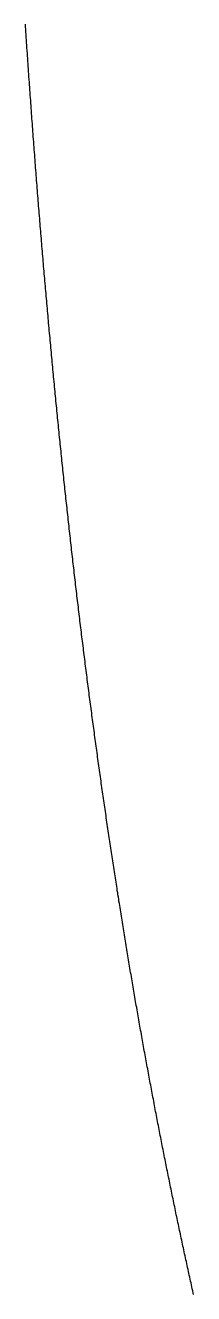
# Model space of a CAD drawing. Header units: millimetres. Extents: x 88 to 97873, y 32 to 55088.
# Drawn here: x 47980.3 to 47981.14, y 5164.41 to 5170.74 of the extents above; entities that cross this region are included whole.
import ezdxf

# ---------------------------------------------------------------- set-up
doc = ezdxf.new("R2010")
doc.units = ezdxf.units.MM
doc.header["$LTSCALE"] = 0.3

msp = doc.modelspace()

# ---------------------------------------------------------------- linework, layer by layer
for p, q in [((47980.3015, 5170.7363), (47980.3006, 5170.7496)), ((47980.3024, 5170.723), (47980.3015, 5170.7363)), ((47980.3033, 5170.7098), (47980.3024, 5170.723)), ((47980.3042, 5170.6965), (47980.3033, 5170.7098)), ((47980.3051, 5170.6833), (47980.3042, 5170.6965)), ((47980.306, 5170.67), (47980.3051, 5170.6833)), ((47980.3069, 5170.6568), (47980.306, 5170.67)), ((47980.3077, 5170.6436), (47980.3069, 5170.6568)), ((47980.3086, 5170.6304), (47980.3077, 5170.6436)), ((47980.3095, 5170.6172), (47980.3086, 5170.6304)), ((47980.3104, 5170.604), (47980.3095, 5170.6172)), ((47980.3113, 5170.5909), (47980.3104, 5170.604)), ((47980.3122, 5170.5777), (47980.3113, 5170.5909)), ((47980.3131, 5170.5645), (47980.3122, 5170.5777)), ((47980.3141, 5170.5514), (47980.3131, 5170.5645)), ((47980.315, 5170.5383), (47980.3141, 5170.5514)), ((47980.3159, 5170.5251), (47980.315, 5170.5383)), ((47980.3168, 5170.512), (47980.3159, 5170.5251)), ((47980.3177, 5170.4989), (47980.3168, 5170.512)), ((47980.3186, 5170.4858), (47980.3177, 5170.4989)), ((47980.3195, 5170.4727), (47980.3186, 5170.4858)), ((47980.3205, 5170.4596), (47980.3195, 5170.4727)), ((47980.3214, 5170.4465), (47980.3205, 5170.4596)), ((47980.3223, 5170.4335), (47980.3214, 5170.4465)), ((47980.3232, 5170.4204), (47980.3223, 5170.4335)), ((47980.3242, 5170.4074), (47980.3232, 5170.4204)), ((47980.3251, 5170.3943), (47980.3242, 5170.4074)), ((47980.326, 5170.3813), (47980.3251, 5170.3943)), ((47980.327, 5170.3683), (47980.326, 5170.3813)), ((47980.3279, 5170.3552), (47980.327, 5170.3683)), ((47980.3288, 5170.3422), (47980.3279, 5170.3552)), ((47980.3298, 5170.3292), (47980.3288, 5170.3422)), ((47980.3307, 5170.3163), (47980.3298, 5170.3292)), ((47980.3317, 5170.3033), (47980.3307, 5170.3163)), ((47980.3326, 5170.2903), (47980.3317, 5170.3033)), ((47980.3335, 5170.2773), (47980.3326, 5170.2903)), ((47980.3345, 5170.2644), (47980.3335, 5170.2773)), ((47980.3354, 5170.2514), (47980.3345, 5170.2644)), ((47980.3364, 5170.2385), (47980.3354, 5170.2514)), ((47980.3374, 5170.2256), (47980.3364, 5170.2385)), ((47980.3383, 5170.2127), (47980.3374, 5170.2256)), ((47980.3393, 5170.1998), (47980.3383, 5170.2127)), ((47980.3402, 5170.1869), (47980.3393, 5170.1998)), ((47980.3412, 5170.174), (47980.3402, 5170.1869)), ((47980.3422, 5170.1611), (47980.3412, 5170.174)), ((47980.3431, 5170.1482), (47980.3422, 5170.1611)), ((47980.3441, 5170.1353), (47980.3431, 5170.1482)), ((47980.3451, 5170.1225), (47980.3441, 5170.1353)), ((47980.346, 5170.1096), (47980.3451, 5170.1225)), ((47980.347, 5170.0968), (47980.346, 5170.1096)), ((47980.348, 5170.084), (47980.347, 5170.0968)), ((47980.349, 5170.0711), (47980.348, 5170.084)), ((47980.3499, 5170.0583), (47980.349, 5170.0711)), ((47980.3509, 5170.0455), (47980.3499, 5170.0583)), ((47980.3519, 5170.0327), (47980.3509, 5170.0455)), ((47980.3529, 5170.0199), (47980.3519, 5170.0327)), ((47980.3539, 5170.0072), (47980.3529, 5170.0199)), ((47980.3549, 5169.9944), (47980.3539, 5170.0072)), ((47980.3559, 5169.9816), (47980.3549, 5169.9944)), ((47980.3569, 5169.9689), (47980.3559, 5169.9816)), ((47980.3579, 5169.9561), (47980.3569, 5169.9689)), ((47980.3589, 5169.9434), (47980.3579, 5169.9561)), ((47980.3599, 5169.9307), (47980.3589, 5169.9434)), ((47980.3609, 5169.9179), (47980.3599, 5169.9307)), ((47980.3619, 5169.9052), (47980.3609, 5169.9179)), ((47980.3629, 5169.8925), (47980.3619, 5169.9052)), ((47980.3639, 5169.8798), (47980.3629, 5169.8925)), ((47980.3649, 5169.8672), (47980.3639, 5169.8798)), ((47980.3659, 5169.8545), (47980.3649, 5169.8672)), ((47980.3669, 5169.8418), (47980.3659, 5169.8545)), ((47980.3679, 5169.8291), (47980.3669, 5169.8418)), ((47980.3689, 5169.8165), (47980.3679, 5169.8291)), ((47980.37, 5169.8039), (47980.3689, 5169.8165)), ((47980.371, 5169.7912), (47980.37, 5169.8039)), ((47980.372, 5169.7786), (47980.371, 5169.7912)), ((47980.373, 5169.766), (47980.372, 5169.7786)), ((47980.3741, 5169.7534), (47980.373, 5169.766)), ((47980.3751, 5169.7408), (47980.3741, 5169.7534)), ((47980.3761, 5169.7282), (47980.3751, 5169.7408)), ((47980.3772, 5169.7156), (47980.3761, 5169.7282)), ((47980.3782, 5169.703), (47980.3772, 5169.7156)), ((47980.3792, 5169.6904), (47980.3782, 5169.703)), ((47980.3803, 5169.6779), (47980.3792, 5169.6904)), ((47980.3813, 5169.6653), (47980.3803, 5169.6779)), ((47980.3824, 5169.6528), (47980.3813, 5169.6653)), ((47980.3834, 5169.6403), (47980.3824, 5169.6528)), ((47980.3844, 5169.6277), (47980.3834, 5169.6403)), ((47980.3855, 5169.6152), (47980.3844, 5169.6277)), ((47980.3865, 5169.6027), (47980.3855, 5169.6152)), ((47980.3876, 5169.5902), (47980.3865, 5169.6027)), ((47980.3887, 5169.5777), (47980.3876, 5169.5902)), ((47980.3897, 5169.5652), (47980.3887, 5169.5777)), ((47980.3908, 5169.5527), (47980.3897, 5169.5652)), ((47980.3918, 5169.5403), (47980.3908, 5169.5527)), ((47980.3929, 5169.5278), (47980.3918, 5169.5403)), ((47980.394, 5169.5154), (47980.3929, 5169.5278)), ((47980.395, 5169.5029), (47980.394, 5169.5154)), ((47980.3961, 5169.4905), (47980.395, 5169.5029)), ((47980.3972, 5169.4781), (47980.3961, 5169.4905)), ((47980.3982, 5169.4656), (47980.3972, 5169.4781)), ((47980.3993, 5169.4532), (47980.3982, 5169.4656)), ((47980.4004, 5169.4408), (47980.3993, 5169.4532)), ((47980.4015, 5169.4284), (47980.4004, 5169.4408)), ((47980.4026, 5169.416), (47980.4015, 5169.4284)), ((47980.4036, 5169.4037), (47980.4026, 5169.416)), ((47980.4047, 5169.3913), (47980.4036, 5169.4037)), ((47980.4058, 5169.3789), (47980.4047, 5169.3913)), ((47980.4069, 5169.3666), (47980.4058, 5169.3789)), ((47980.408, 5169.3542), (47980.4069, 5169.3666)), ((47980.4091, 5169.3419), (47980.408, 5169.3542)), ((47980.4102, 5169.3296), (47980.4091, 5169.3419)), ((47980.4113, 5169.3172), (47980.4102, 5169.3296)), ((47980.4124, 5169.3049), (47980.4113, 5169.3172)), ((47980.4135, 5169.2926), (47980.4124, 5169.3049)), ((47980.4146, 5169.2803), (47980.4135, 5169.2926)), ((47980.4157, 5169.268), (47980.4146, 5169.2803)), ((47980.4168, 5169.2558), (47980.4157, 5169.268)), ((47980.4179, 5169.2435), (47980.4168, 5169.2558)), ((47980.419, 5169.2312), (47980.4179, 5169.2435)), ((47980.4201, 5169.219), (47980.419, 5169.2312)), ((47980.4212, 5169.2067), (47980.4201, 5169.219)), ((47980.4224, 5169.1945), (47980.4212, 5169.2067)), ((47980.4235, 5169.1822), (47980.4224, 5169.1945)), ((47980.4246, 5169.17), (47980.4235, 5169.1822)), ((47980.4257, 5169.1578), (47980.4246, 5169.17)), ((47980.4269, 5169.1456), (47980.4257, 5169.1578)), ((47980.428, 5169.1334), (47980.4269, 5169.1456)), ((47980.4291, 5169.1212), (47980.428, 5169.1334)), ((47980.4302, 5169.109), (47980.4291, 5169.1212)), ((47980.4314, 5169.0968), (47980.4302, 5169.109)), ((47980.4325, 5169.0846), (47980.4314, 5169.0968)), ((47980.4337, 5169.0725), (47980.4325, 5169.0846)), ((47980.4348, 5169.0603), (47980.4337, 5169.0725)), ((47980.4359, 5169.0482), (47980.4348, 5169.0603)), ((47980.4371, 5169.036), (47980.4359, 5169.0482)), ((47980.4382, 5169.0239), (47980.4371, 5169.036)), ((47980.4394, 5169.0118), (47980.4382, 5169.0239)), ((47980.4405, 5168.9997), (47980.4394, 5169.0118)), ((47980.4417, 5168.9876), (47980.4405, 5168.9997)), ((47980.4428, 5168.9755), (47980.4417, 5168.9876)), ((47980.444, 5168.9634), (47980.4428, 5168.9755)), ((47980.4452, 5168.9513), (47980.444, 5168.9634)), ((47980.4463, 5168.9392), (47980.4452, 5168.9513)), ((47980.4475, 5168.9271), (47980.4463, 5168.9392)), ((47980.4486, 5168.9151), (47980.4475, 5168.9271)), ((47980.4498, 5168.903), (47980.4486, 5168.9151)), ((47980.451, 5168.891), (47980.4498, 5168.903)), ((47980.4522, 5168.8789), (47980.451, 5168.891)), ((47980.4533, 5168.8669), (47980.4522, 5168.8789)), ((47980.4545, 5168.8549), (47980.4533, 5168.8669)), ((47980.4557, 5168.8429), (47980.4545, 5168.8549)), ((47980.4569, 5168.8309), (47980.4557, 5168.8429)), ((47980.458, 5168.8189), (47980.4569, 5168.8309)), ((47980.4592, 5168.8069), (47980.458, 5168.8189)), ((47980.4604, 5168.7949), (47980.4592, 5168.8069)), ((47980.4616, 5168.7829), (47980.4604, 5168.7949)), ((47980.4628, 5168.7709), (47980.4616, 5168.7829)), ((47980.464, 5168.759), (47980.4628, 5168.7709)), ((47980.4652, 5168.747), (47980.464, 5168.759)), ((47980.4664, 5168.7351), (47980.4652, 5168.747)), ((47980.4676, 5168.7231), (47980.4664, 5168.7351)), ((47980.4688, 5168.7112), (47980.4676, 5168.7231)), ((47980.47, 5168.6993), (47980.4688, 5168.7112)), ((47980.4712, 5168.6874), (47980.47, 5168.6993)), ((47980.4724, 5168.6755), (47980.4712, 5168.6874)), ((47980.4736, 5168.6636), (47980.4724, 5168.6755)), ((47980.4748, 5168.6517), (47980.4736, 5168.6636)), ((47980.476, 5168.6398), (47980.4748, 5168.6517)), ((47980.4772, 5168.6279), (47980.476, 5168.6398)), ((47980.4785, 5168.616), (47980.4772, 5168.6279)), ((47980.4797, 5168.6042), (47980.4785, 5168.616)), ((47980.4809, 5168.5923), (47980.4797, 5168.6042)), ((47980.4821, 5168.5805), (47980.4809, 5168.5923)), ((47980.4833, 5168.5686), (47980.4821, 5168.5805)), ((47980.4846, 5168.5568), (47980.4833, 5168.5686)), ((47980.4858, 5168.545), (47980.4846, 5168.5568)), ((47980.487, 5168.5332), (47980.4858, 5168.545)), ((47980.4883, 5168.5213), (47980.487, 5168.5332)), ((47980.4895, 5168.5095), (47980.4883, 5168.5213)), ((47980.4907, 5168.4977), (47980.4895, 5168.5095)), ((47980.492, 5168.486), (47980.4907, 5168.4977)), ((47980.4932, 5168.4742), (47980.492, 5168.486)), ((47980.4945, 5168.4624), (47980.4932, 5168.4742)), ((47980.4957, 5168.4506), (47980.4945, 5168.4624)), ((47980.497, 5168.4389), (47980.4957, 5168.4506)), ((47980.4982, 5168.4271), (47980.497, 5168.4389)), ((47980.4995, 5168.4154), (47980.4982, 5168.4271)), ((47980.5007, 5168.4036), (47980.4995, 5168.4154)), ((47980.502, 5168.3919), (47980.5007, 5168.4036)), ((47980.5032, 5168.3802), (47980.502, 5168.3919)), ((47980.5045, 5168.3685), (47980.5032, 5168.3802)), ((47980.5058, 5168.3568), (47980.5045, 5168.3685)), ((47980.507, 5168.3451), (47980.5058, 5168.3568)), ((47980.5083, 5168.3334), (47980.507, 5168.3451)), ((47980.5096, 5168.3217), (47980.5083, 5168.3334)), ((47980.5109, 5168.31), (47980.5096, 5168.3217)), ((47980.5121, 5168.2983), (47980.5109, 5168.31)), ((47980.5134, 5168.2867), (47980.5121, 5168.2983)), ((47980.5147, 5168.275), (47980.5134, 5168.2867)), ((47980.516, 5168.2634), (47980.5147, 5168.275)), ((47980.5172, 5168.2517), (47980.516, 5168.2634)), ((47980.5185, 5168.2401), (47980.5172, 5168.2517)), ((47980.5198, 5168.2284), (47980.5185, 5168.2401)), ((47980.5211, 5168.2168), (47980.5198, 5168.2284)), ((47980.5224, 5168.2052), (47980.5211, 5168.2168)), ((47980.5237, 5168.1936), (47980.5224, 5168.2052)), ((47980.525, 5168.182), (47980.5237, 5168.1936)), ((47980.5263, 5168.1704), (47980.525, 5168.182)), ((47980.5276, 5168.1588), (47980.5263, 5168.1704)), ((47980.5289, 5168.1472), (47980.5276, 5168.1588)), ((47980.5302, 5168.1357), (47980.5289, 5168.1472)), ((47980.5315, 5168.1241), (47980.5302, 5168.1357)), ((47980.5328, 5168.1126), (47980.5315, 5168.1241)), ((47980.5341, 5168.101), (47980.5328, 5168.1126)), ((47980.5354, 5168.0895), (47980.5341, 5168.101)), ((47980.5368, 5168.0779), (47980.5354, 5168.0895)), ((47980.5381, 5168.0664), (47980.5368, 5168.0779)), ((47980.5394, 5168.0549), (47980.5381, 5168.0664)), ((47980.5407, 5168.0434), (47980.5394, 5168.0549)), ((47980.542, 5168.0319), (47980.5407, 5168.0434)), ((47980.5434, 5168.0203), (47980.542, 5168.0319)), ((47980.5447, 5168.0089), (47980.5434, 5168.0203)), ((47980.546, 5167.9974), (47980.5447, 5168.0089)), ((47980.5474, 5167.9859), (47980.546, 5167.9974)), ((47980.5487, 5167.9744), (47980.5474, 5167.9859)), ((47980.55, 5167.9629), (47980.5487, 5167.9744)), ((47980.5514, 5167.9515), (47980.55, 5167.9629)), ((47980.5527, 5167.94), (47980.5514, 5167.9515)), ((47980.5541, 5167.9286), (47980.5527, 5167.94)), ((47980.5554, 5167.9172), (47980.5541, 5167.9286)), ((47980.5568, 5167.9057), (47980.5554, 5167.9172)), ((47980.5581, 5167.8943), (47980.5568, 5167.9057)), ((47980.5595, 5167.8829), (47980.5581, 5167.8943)), ((47980.5608, 5167.8715), (47980.5595, 5167.8829)), ((47980.5622, 5167.8601), (47980.5608, 5167.8715)), ((47980.5635, 5167.8487), (47980.5622, 5167.8601)), ((47980.5649, 5167.8373), (47980.5635, 5167.8487)), ((47980.5663, 5167.8259), (47980.5649, 5167.8373)), ((47980.5676, 5167.8145), (47980.5663, 5167.8259)), ((47980.569, 5167.8032), (47980.5676, 5167.8145)), ((47980.5704, 5167.7918), (47980.569, 5167.8032)), ((47980.5717, 5167.7804), (47980.5704, 5167.7918)), ((47980.5731, 5167.7691), (47980.5717, 5167.7804)), ((47980.5745, 5167.7577), (47980.5731, 5167.7691)), ((47980.5759, 5167.7464), (47980.5745, 5167.7577)), ((47980.5772, 5167.7351), (47980.5759, 5167.7464)), ((47980.5786, 5167.7238), (47980.5772, 5167.7351)), ((47980.58, 5167.7124), (47980.5786, 5167.7238)), ((47980.5814, 5167.7011), (47980.58, 5167.7124)), ((47980.5828, 5167.6898), (47980.5814, 5167.7011)), ((47980.5842, 5167.6785), (47980.5828, 5167.6898)), ((47980.5856, 5167.6672), (47980.5842, 5167.6785)), ((47980.587, 5167.656), (47980.5856, 5167.6672)), ((47980.5884, 5167.6447), (47980.587, 5167.656)), ((47980.5898, 5167.6334), (47980.5884, 5167.6447)), ((47980.5912, 5167.6222), (47980.5898, 5167.6334)), ((47980.5926, 5167.6109), (47980.5912, 5167.6222)), ((47980.594, 5167.5997), (47980.5926, 5167.6109)), ((47980.5954, 5167.5884), (47980.594, 5167.5997)), ((47980.5968, 5167.5772), (47980.5954, 5167.5884)), ((47980.5982, 5167.566), (47980.5968, 5167.5772)), ((47980.5996, 5167.5547), (47980.5982, 5167.566)), ((47980.6011, 5167.5435), (47980.5996, 5167.5547)), ((47980.6025, 5167.5323), (47980.6011, 5167.5435)), ((47980.6039, 5167.5211), (47980.6025, 5167.5323)), ((47980.6053, 5167.5099), (47980.6039, 5167.5211)), ((47980.6068, 5167.4987), (47980.6053, 5167.5099)), ((47980.6082, 5167.4875), (47980.6068, 5167.4987)), ((47980.6096, 5167.4764), (47980.6082, 5167.4875)), ((47980.6111, 5167.4652), (47980.6096, 5167.4764)), ((47980.6125, 5167.454), (47980.6111, 5167.4652)), ((47980.6139, 5167.4429), (47980.6125, 5167.454)), ((47980.6154, 5167.4317), (47980.6139, 5167.4429)), ((47980.6168, 5167.4206), (47980.6154, 5167.4317)), ((47980.6183, 5167.4094), (47980.6168, 5167.4206)), ((47980.6197, 5167.3983), (47980.6183, 5167.4094)), ((47980.6212, 5167.3872), (47980.6197, 5167.3983)), ((47980.6226, 5167.3761), (47980.6212, 5167.3872)), ((47980.6241, 5167.365), (47980.6226, 5167.3761)), ((47980.6255, 5167.3539), (47980.6241, 5167.365)), ((47980.627, 5167.3428), (47980.6255, 5167.3539)), ((47980.6285, 5167.3317), (47980.627, 5167.3428)), ((47980.6299, 5167.3206), (47980.6285, 5167.3317)), ((47980.6314, 5167.3095), (47980.6299, 5167.3206)), ((47980.6328, 5167.2984), (47980.6314, 5167.3095)), ((47980.6343, 5167.2874), (47980.6328, 5167.2984)), ((47980.6358, 5167.2763), (47980.6343, 5167.2874)), ((47980.6373, 5167.2653), (47980.6358, 5167.2763)), ((47980.6387, 5167.2542), (47980.6373, 5167.2653)), ((47980.6402, 5167.2432), (47980.6387, 5167.2542)), ((47980.6417, 5167.2321), (47980.6402, 5167.2432)), ((47980.6432, 5167.2211), (47980.6417, 5167.2321)), ((47980.6447, 5167.2101), (47980.6432, 5167.2211)), ((47980.6462, 5167.1991), (47980.6447, 5167.2101)), ((47980.6477, 5167.1881), (47980.6462, 5167.1991)), ((47980.6492, 5167.1771), (47980.6477, 5167.1881)), ((47980.6506, 5167.1661), (47980.6492, 5167.1771)), ((47980.6521, 5167.1551), (47980.6506, 5167.1661)), ((47980.6536, 5167.1441), (47980.6521, 5167.1551)), ((47980.6551, 5167.1331), (47980.6536, 5167.1441)), ((47980.6567, 5167.1222), (47980.6551, 5167.1331)), ((47980.6582, 5167.1112), (47980.6567, 5167.1222)), ((47980.6597, 5167.1002), (47980.6582, 5167.1112)), ((47980.6612, 5167.0893), (47980.6597, 5167.1002)), ((47980.6627, 5167.0783), (47980.6612, 5167.0893)), ((47980.6642, 5167.0674), (47980.6627, 5167.0783)), ((47980.6657, 5167.0565), (47980.6642, 5167.0674)), ((47980.6673, 5167.0455), (47980.6657, 5167.0565)), ((47980.6688, 5167.0346), (47980.6673, 5167.0455)), ((47980.6703, 5167.0237), (47980.6688, 5167.0346)), ((47980.6718, 5167.0128), (47980.6703, 5167.0237)), ((47980.6734, 5167.0019), (47980.6718, 5167.0128)), ((47980.6749, 5166.991), (47980.6734, 5167.0019)), ((47980.6764, 5166.9801), (47980.6749, 5166.991)), ((47980.678, 5166.9692), (47980.6764, 5166.9801)), ((47980.6795, 5166.9583), (47980.678, 5166.9692)), ((47980.681, 5166.9475), (47980.6795, 5166.9583)), ((47980.6826, 5166.9366), (47980.681, 5166.9475)), ((47980.6841, 5166.9257), (47980.6826, 5166.9366)), ((47980.6857, 5166.9149), (47980.6841, 5166.9257)), ((47980.6872, 5166.904), (47980.6857, 5166.9149)), ((47980.6888, 5166.8932), (47980.6872, 5166.904)), ((47980.6903, 5166.8824), (47980.6888, 5166.8932)), ((47980.6919, 5166.8715), (47980.6903, 5166.8824)), ((47980.6935, 5166.8607), (47980.6919, 5166.8715)), ((47980.695, 5166.8499), (47980.6935, 5166.8607)), ((47980.6966, 5166.8391), (47980.695, 5166.8499)), ((47980.6981, 5166.8283), (47980.6966, 5166.8391)), ((47980.6997, 5166.8175), (47980.6981, 5166.8283)), ((47980.7013, 5166.8067), (47980.6997, 5166.8175)), ((47980.7029, 5166.7959), (47980.7013, 5166.8067)), ((47980.7044, 5166.7851), (47980.7029, 5166.7959)), ((47980.706, 5166.7743), (47980.7044, 5166.7851)), ((47980.7076, 5166.7636), (47980.706, 5166.7743)), ((47980.7092, 5166.7528), (47980.7076, 5166.7636)), ((47980.7108, 5166.742), (47980.7092, 5166.7528)), ((47980.7124, 5166.7313), (47980.7108, 5166.742)), ((47980.7139, 5166.7205), (47980.7124, 5166.7313)), ((47980.7155, 5166.7098), (47980.7139, 5166.7205)), ((47980.7171, 5166.6991), (47980.7155, 5166.7098)), ((47980.7187, 5166.6883), (47980.7171, 5166.6991)), ((47980.7203, 5166.6776), (47980.7187, 5166.6883)), ((47980.7219, 5166.6669), (47980.7203, 5166.6776)), ((47980.7235, 5166.6562), (47980.7219, 5166.6669)), ((47980.7251, 5166.6455), (47980.7235, 5166.6562)), ((47980.7268, 5166.6348), (47980.7251, 5166.6455)), ((47980.7284, 5166.6241), (47980.7268, 5166.6348)), ((47980.73, 5166.6134), (47980.7284, 5166.6241)), ((47980.7316, 5166.6027), (47980.73, 5166.6134)), ((47980.7332, 5166.592), (47980.7316, 5166.6027)), ((47980.7348, 5166.5814), (47980.7332, 5166.592)), ((47980.7365, 5166.5707), (47980.7348, 5166.5814)), ((47980.7381, 5166.56), (47980.7365, 5166.5707)), ((47980.7397, 5166.5494), (47980.7381, 5166.56)), ((47980.7413, 5166.5387), (47980.7397, 5166.5494)), ((47980.743, 5166.5281), (47980.7413, 5166.5387)), ((47980.7446, 5166.5175), (47980.743, 5166.5281)), ((47980.7462, 5166.5068), (47980.7446, 5166.5175)), ((47980.7479, 5166.4962), (47980.7462, 5166.5068)), ((47980.7495, 5166.4856), (47980.7479, 5166.4962)), ((47980.7512, 5166.475), (47980.7495, 5166.4856)), ((47980.7528, 5166.4644), (47980.7512, 5166.475)), ((47980.7545, 5166.4538), (47980.7528, 5166.4644)), ((47980.7561, 5166.4432), (47980.7545, 5166.4538)), ((47980.7578, 5166.4326), (47980.7561, 5166.4432)), ((47980.7594, 5166.422), (47980.7578, 5166.4326)), ((47980.7611, 5166.4114), (47980.7594, 5166.422)), ((47980.7627, 5166.4008), (47980.7611, 5166.4114)), ((47980.7644, 5166.3903), (47980.7627, 5166.4008)), ((47980.7661, 5166.3797), (47980.7644, 5166.3903)), ((47980.7677, 5166.3691), (47980.7661, 5166.3797)), ((47980.7694, 5166.3586), (47980.7677, 5166.3691)), ((47980.7711, 5166.348), (47980.7694, 5166.3586)), ((47980.7728, 5166.3375), (47980.7711, 5166.348)), ((47980.7744, 5166.327), (47980.7728, 5166.3375)), ((47980.7761, 5166.3164), (47980.7744, 5166.327)), ((47980.7778, 5166.3059), (47980.7761, 5166.3164)), ((47980.7795, 5166.2954), (47980.7778, 5166.3059)), ((47980.7812, 5166.2849), (47980.7795, 5166.2954)), ((47980.7829, 5166.2744), (47980.7812, 5166.2849)), ((47980.7845, 5166.2639), (47980.7829, 5166.2744)), ((47980.7862, 5166.2534), (47980.7845, 5166.2639)), ((47980.7879, 5166.2429), (47980.7862, 5166.2534)), ((47980.7896, 5166.2324), (47980.7879, 5166.2429)), ((47980.7913, 5166.2219), (47980.7896, 5166.2324)), ((47980.793, 5166.2114), (47980.7913, 5166.2219)), ((47980.7947, 5166.201), (47980.793, 5166.2114)), ((47980.7965, 5166.1905), (47980.7947, 5166.201)), ((47980.7982, 5166.18), (47980.7965, 5166.1905)), ((47980.7999, 5166.1696), (47980.7982, 5166.18)), ((47980.8016, 5166.1591), (47980.7999, 5166.1696)), ((47980.8033, 5166.1487), (47980.8016, 5166.1591)), ((47980.805, 5166.1383), (47980.8033, 5166.1487)), ((47980.8068, 5166.1278), (47980.805, 5166.1383)), ((47980.8085, 5166.1174), (47980.8068, 5166.1278)), ((47980.8102, 5166.107), (47980.8085, 5166.1174)), ((47980.8119, 5166.0966), (47980.8102, 5166.107)), ((47980.8137, 5166.0862), (47980.8119, 5166.0966)), ((47980.8154, 5166.0758), (47980.8137, 5166.0862)), ((47980.8171, 5166.0654), (47980.8154, 5166.0758)), ((47980.8189, 5166.055), (47980.8171, 5166.0654)), ((47980.8206, 5166.0446), (47980.8189, 5166.055)), ((47980.8224, 5166.0342), (47980.8206, 5166.0446)), ((47980.8241, 5166.0238), (47980.8224, 5166.0342)), ((47980.8259, 5166.0134), (47980.8241, 5166.0238)), ((47980.8276, 5166.0031), (47980.8259, 5166.0134)), ((47980.8294, 5165.9927), (47980.8276, 5166.0031)), ((47980.8311, 5165.9823), (47980.8294, 5165.9927)), ((47980.8329, 5165.972), (47980.8311, 5165.9823)), ((47980.8346, 5165.9616), (47980.8329, 5165.972)), ((47980.8364, 5165.9513), (47980.8346, 5165.9616)), ((47980.8382, 5165.941), (47980.8364, 5165.9513)), ((47980.8399, 5165.9306), (47980.8382, 5165.941)), ((47980.8417, 5165.9203), (47980.8399, 5165.9306)), ((47980.8435, 5165.91), (47980.8417, 5165.9203)), ((47980.8453, 5165.8997), (47980.8435, 5165.91)), ((47980.847, 5165.8894), (47980.8453, 5165.8997)), ((47980.8488, 5165.8791), (47980.847, 5165.8894)), ((47980.8506, 5165.8688), (47980.8488, 5165.8791)), ((47980.8524, 5165.8585), (47980.8506, 5165.8688)), ((47980.8542, 5165.8482), (47980.8524, 5165.8585)), ((47980.856, 5165.8379), (47980.8542, 5165.8482)), ((47980.8578, 5165.8276), (47980.856, 5165.8379)), ((47980.8596, 5165.8173), (47980.8578, 5165.8276)), ((47980.8614, 5165.8071), (47980.8596, 5165.8173)), ((47980.8632, 5165.7968), (47980.8614, 5165.8071)), ((47980.865, 5165.7865), (47980.8632, 5165.7968)), ((47980.8668, 5165.7763), (47980.865, 5165.7865)), ((47980.8686, 5165.766), (47980.8668, 5165.7763)), ((47980.8704, 5165.7558), (47980.8686, 5165.766)), ((47980.8722, 5165.7455), (47980.8704, 5165.7558)), ((47980.874, 5165.7353), (47980.8722, 5165.7455)), ((47980.8758, 5165.7251), (47980.874, 5165.7353)), ((47980.8776, 5165.7148), (47980.8758, 5165.7251)), ((47980.8795, 5165.7046), (47980.8776, 5165.7148)), ((47980.8813, 5165.6944), (47980.8795, 5165.7046)), ((47980.8831, 5165.6842), (47980.8813, 5165.6944)), ((47980.885, 5165.674), (47980.8831, 5165.6842)), ((47980.8868, 5165.6638), (47980.885, 5165.674)), ((47980.8886, 5165.6536), (47980.8868, 5165.6638)), ((47980.8905, 5165.6434), (47980.8886, 5165.6536)), ((47980.8923, 5165.6332), (47980.8905, 5165.6434)), ((47980.8941, 5165.623), (47980.8923, 5165.6332)), ((47980.896, 5165.6129), (47980.8941, 5165.623)), ((47980.8978, 5165.6027), (47980.896, 5165.6129)), ((47980.8997, 5165.5925), (47980.8978, 5165.6027)), ((47980.9015, 5165.5824), (47980.8997, 5165.5925)), ((47980.9034, 5165.5722), (47980.9015, 5165.5824)), ((47980.9052, 5165.562), (47980.9034, 5165.5722)), ((47980.9071, 5165.5519), (47980.9052, 5165.562)), ((47980.909, 5165.5418), (47980.9071, 5165.5519)), ((47980.9108, 5165.5316), (47980.909, 5165.5418)), ((47980.9127, 5165.5215), (47980.9108, 5165.5316)), ((47980.9146, 5165.5114), (47980.9127, 5165.5215)), ((47980.9164, 5165.5012), (47980.9146, 5165.5114)), ((47980.9183, 5165.4911), (47980.9164, 5165.5012)), ((47980.9202, 5165.481), (47980.9183, 5165.4911)), ((47980.9221, 5165.4709), (47980.9202, 5165.481)), ((47980.9239, 5165.4608), (47980.9221, 5165.4709)), ((47980.9258, 5165.4507), (47980.9239, 5165.4608)), ((47980.9277, 5165.4406), (47980.9258, 5165.4507)), ((47980.9296, 5165.4305), (47980.9277, 5165.4406)), ((47980.9315, 5165.4204), (47980.9296, 5165.4305)), ((47980.9334, 5165.4103), (47980.9315, 5165.4204)), ((47980.9353, 5165.4003), (47980.9334, 5165.4103)), ((47980.9372, 5165.3902), (47980.9353, 5165.4003)), ((47980.9391, 5165.3801), (47980.9372, 5165.3902)), ((47980.941, 5165.3701), (47980.9391, 5165.3801)), ((47980.9429, 5165.36), (47980.941, 5165.3701)), ((47980.9448, 5165.35), (47980.9429, 5165.36)), ((47980.9467, 5165.3399), (47980.9448, 5165.35)), ((47980.9486, 5165.3299), (47980.9467, 5165.3399)), ((47980.9506, 5165.3198), (47980.9486, 5165.3299)), ((47980.9525, 5165.3098), (47980.9506, 5165.3198)), ((47980.9544, 5165.2998), (47980.9525, 5165.3098)), ((47980.9563, 5165.2897), (47980.9544, 5165.2998)), ((47980.9583, 5165.2797), (47980.9563, 5165.2897)), ((47980.9602, 5165.2697), (47980.9583, 5165.2797)), ((47980.9621, 5165.2597), (47980.9602, 5165.2697)), ((47980.964, 5165.2497), (47980.9621, 5165.2597)), ((47980.966, 5165.2397), (47980.964, 5165.2497)), ((47980.9679, 5165.2297), (47980.966, 5165.2397)), ((47980.9699, 5165.2197), (47980.9679, 5165.2297)), ((47980.9718, 5165.2097), (47980.9699, 5165.2197)), ((47980.9738, 5165.1997), (47980.9718, 5165.2097)), ((47980.9757, 5165.1897), (47980.9738, 5165.1997)), ((47980.9777, 5165.1798), (47980.9757, 5165.1897)), ((47980.9796, 5165.1698), (47980.9777, 5165.1798)), ((47980.9816, 5165.1598), (47980.9796, 5165.1698)), ((47980.9835, 5165.1499), (47980.9816, 5165.1598)), ((47980.9855, 5165.1399), (47980.9835, 5165.1499)), ((47980.9875, 5165.1299), (47980.9855, 5165.1399)), ((47980.9894, 5165.12), (47980.9875, 5165.1299)), ((47980.9914, 5165.11), (47980.9894, 5165.12)), ((47980.9934, 5165.1001), (47980.9914, 5165.11)), ((47980.9953, 5165.0902), (47980.9934, 5165.1001)), ((47980.9973, 5165.0802), (47980.9953, 5165.0902)), ((47980.9993, 5165.0703), (47980.9973, 5165.0802)), ((47981.0013, 5165.0604), (47980.9993, 5165.0703)), ((47981.0033, 5165.0505), (47981.0013, 5165.0604)), ((47981.0053, 5165.0406), (47981.0033, 5165.0505)), ((47981.0072, 5165.0306), (47981.0053, 5165.0406)), ((47981.0092, 5165.0207), (47981.0072, 5165.0306)), ((47981.0112, 5165.0108), (47981.0092, 5165.0207)), ((47981.0132, 5165.0009), (47981.0112, 5165.0108)), ((47981.0152, 5164.991), (47981.0132, 5165.0009)), ((47981.0172, 5164.9812), (47981.0152, 5164.991)), ((47981.0192, 5164.9713), (47981.0172, 5164.9812)), ((47981.0213, 5164.9614), (47981.0192, 5164.9713)), ((47981.0233, 5164.9515), (47981.0213, 5164.9614)), ((47981.0253, 5164.9416), (47981.0233, 5164.9515)), ((47981.0273, 5164.9318), (47981.0253, 5164.9416)), ((47981.0293, 5164.9219), (47981.0273, 5164.9318)), ((47981.0313, 5164.9121), (47981.0293, 5164.9219)), ((47981.0334, 5164.9022), (47981.0313, 5164.9121)), ((47981.0354, 5164.8924), (47981.0334, 5164.9022)), ((47981.0374, 5164.8825), (47981.0354, 5164.8924)), ((47981.0394, 5164.8727), (47981.0374, 5164.8825)), ((47981.0415, 5164.8628), (47981.0394, 5164.8727)), ((47981.0435, 5164.853), (47981.0415, 5164.8628)), ((47981.0455, 5164.8432), (47981.0435, 5164.853)), ((47981.0476, 5164.8333), (47981.0455, 5164.8432)), ((47981.0496, 5164.8235), (47981.0476, 5164.8333)), ((47981.0517, 5164.8137), (47981.0496, 5164.8235)), ((47981.0537, 5164.8039), (47981.0517, 5164.8137)), ((47981.0558, 5164.7941), (47981.0537, 5164.8039)), ((47981.0578, 5164.7843), (47981.0558, 5164.7941)), ((47981.0599, 5164.7745), (47981.0578, 5164.7843)), ((47981.062, 5164.7647), (47981.0599, 5164.7745)), ((47981.064, 5164.7549), (47981.062, 5164.7647)), ((47981.0661, 5164.7451), (47981.064, 5164.7549)), ((47981.0681, 5164.7353), (47981.0661, 5164.7451)), ((47981.0702, 5164.7255), (47981.0681, 5164.7353)), ((47981.0723, 5164.7158), (47981.0702, 5164.7255)), ((47981.0744, 5164.706), (47981.0723, 5164.7158)), ((47981.0764, 5164.6962), (47981.0744, 5164.706)), ((47981.0785, 5164.6864), (47981.0764, 5164.6962)), ((47981.0806, 5164.6767), (47981.0785, 5164.6864)), ((47981.0827, 5164.6669), (47981.0806, 5164.6767)), ((47981.0848, 5164.6572), (47981.0827, 5164.6669)), ((47981.0869, 5164.6474), (47981.0848, 5164.6572)), ((47981.089, 5164.6377), (47981.0869, 5164.6474)), ((47981.0911, 5164.6279), (47981.089, 5164.6377)), ((47981.0932, 5164.6182), (47981.0911, 5164.6279)), ((47981.0953, 5164.6085), (47981.0932, 5164.6182)), ((47981.0974, 5164.5987), (47981.0953, 5164.6085)), ((47981.0995, 5164.589), (47981.0974, 5164.5987)), ((47981.1016, 5164.5793), (47981.0995, 5164.589)), ((47981.1037, 5164.5696), (47981.1016, 5164.5793)), ((47981.1058, 5164.5599), (47981.1037, 5164.5696)), ((47981.1079, 5164.5502), (47981.1058, 5164.5599)), ((47981.11, 5164.5404), (47981.1079, 5164.5502)), ((47981.1122, 5164.5307), (47981.11, 5164.5404)), ((47981.1143, 5164.521), (47981.1122, 5164.5307)), ((47981.1164, 5164.5114), (47981.1143, 5164.521)), ((47981.1185, 5164.5017), (47981.1164, 5164.5114)), ((47981.1207, 5164.492), (47981.1185, 5164.5017)), ((47981.1228, 5164.4823), (47981.1207, 5164.492)), ((47981.125, 5164.4726), (47981.1228, 5164.4823)), ((47981.1271, 5164.4629), (47981.125, 5164.4726)), ((47981.1292, 5164.4533), (47981.1271, 5164.4629)), ((47981.1314, 5164.4436), (47981.1292, 5164.4533)), ((47981.1335, 5164.4339), (47981.1314, 5164.4436)), ((47981.1357, 5164.4243), (47981.1335, 5164.4339)), ((47981.1378, 5164.4146), (47981.1357, 5164.4243)), ((47981.14, 5164.405), (47981.1378, 5164.4146))]:
    msp.add_line(p, q)

doc.saveas('drawing.dxf')
